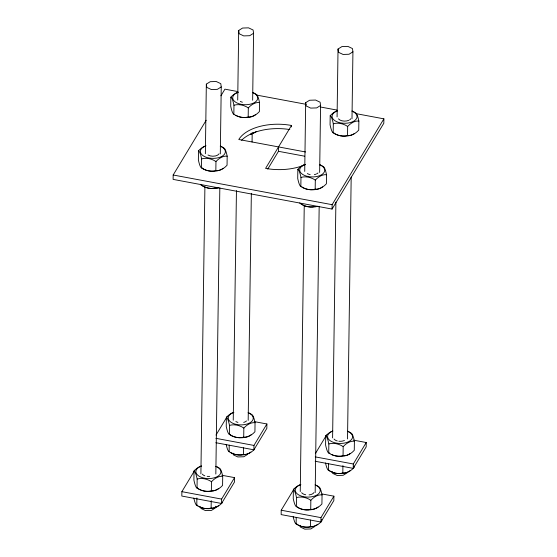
<?xml version="1.0" encoding="UTF-8"?>
<svg xmlns="http://www.w3.org/2000/svg" width="557" height="557" viewBox="0 0 557 557"><rect width="100%" height="100%" fill="white"/><g stroke="black" fill="none" stroke-linecap="round" stroke-linejoin="round"><path stroke-width="0.84" d="M206.194 120.242L173.178 175.002L173.116 179.389L332.069 209.07L383.822 123.229L383.884 118.843L355.679 113.572M194.818 470.205L181.874 491.664L181.819 496.05L221.554 503.472L234.49 482.014L234.553 477.627L221.867 475.26M201.537 465.965A15.742 9.761 -58.5 0 0 194.031 470.992L193.899 480.057A15.742 2.841 84 0 0 197.032 488.106A15.742 12.602 31.1 0 0 211.368 490.78A15.742 9.761 -58.5 0 0 222.584 485.419L222.709 476.346A15.742 2.841 84 0 0 219.583 468.305A15.742 12.602 31.1 0 0 215.754 466.306M206.006 145.795A15.742 9.761 -58.5 0 0 198.501 150.822L198.376 159.887A15.742 2.841 84 0 0 201.502 167.929A15.742 12.602 31.1 0 0 215.838 170.609A15.742 9.761 -58.5 0 0 227.054 165.241L227.179 156.176A15.742 2.841 84 0 0 224.053 148.127A15.742 12.602 31.1 0 0 220.231 146.129M222.34 502.686A15.742 9.761 -58.5 0 1 211.124 508.054A15.742 12.602 31.1 0 1 196.788 505.373L196.893 497.958M197.032 488.106L197.157 479.041A15.742 2.841 84 0 0 194.031 470.992M201.502 167.929L201.627 158.863A15.742 2.841 84 0 0 198.501 150.822M200.896 473.868L204.906 186.79M205.366 153.732L206.334 84.135L210.233 81.698L216.213 81.503L220.774 83.661L221.24 86.913L220.3 153.899M211.124 508.054L211.228 500.639M211.368 490.78L211.493 481.714A15.742 9.761 -58.5 0 1 222.709 476.346M215.838 170.609L215.963 161.544A15.742 9.761 -58.5 0 1 227.179 156.176M215.385 506.229L215.357 507.97L211.465 510.407L205.484 510.602L200.924 508.437L200.694 506.814M215.831 474.042L219.827 187.827M221.554 503.472L221.616 499.086L234.553 477.627M233.884 412.319A15.742 9.761 -58.5 0 0 226.372 417.346L226.246 426.411A15.742 2.841 84 0 0 229.373 434.453A15.742 12.602 31.1 0 0 243.715 437.134A15.742 9.761 -58.5 0 0 254.925 431.766L255.05 422.7A15.742 2.841 84 0 0 251.924 414.652A15.742 12.602 31.1 0 0 248.102 412.653M238.354 92.142A15.742 9.761 -58.5 0 0 230.842 97.169L230.716 106.234A15.742 2.841 84 0 0 233.843 114.282A15.742 12.602 31.1 0 0 248.185 116.956A15.742 9.761 -58.5 0 0 259.395 111.588L259.52 102.523A15.742 2.841 84 0 0 256.394 94.481A15.742 12.602 31.1 0 0 252.572 92.476M254.688 449.033A15.742 9.761 -58.5 0 1 243.472 454.401A15.742 12.602 31.1 0 1 229.136 451.727L229.226 445.134M229.373 434.453L229.498 425.388A15.742 2.841 84 0 0 226.372 417.346M233.843 114.282L233.968 105.217A15.742 2.841 84 0 0 230.842 97.169M233.244 420.215L236.447 190.55M237.714 100.079L238.681 30.482L242.58 28.045L248.561 27.85L253.115 30.015L253.581 33.267L252.648 100.253M243.472 454.401L243.562 447.807M243.715 437.134L243.841 428.068A15.742 9.761 -58.5 0 1 255.05 422.7M248.185 116.956L248.311 107.891A15.742 9.761 -58.5 0 1 259.52 102.523M248.178 420.389L251.346 193.335M252.063 142.007L252.203 132.441M215.851 442.718L253.901 449.819L253.957 445.433L266.9 423.974L254.215 421.607M266.9 423.974L266.838 428.361L253.901 449.819M267.764 169.07L278.472 151.309L278.528 146.923M294.159 488.754L281.222 510.219L281.16 514.605L320.902 522.02L333.838 500.562L333.901 496.176L322.057 493.968M291.45 126.919L291.471 125.464A41.796 22.705 0.8 0 0 238.793 139.501L305.584 151.97M300.884 484.52A15.742 9.761 -58.5 0 0 293.372 489.547L293.247 498.612A15.742 2.841 84 0 0 296.373 506.654A15.742 12.602 31.1 0 0 310.715 509.335A15.742 9.761 -58.5 0 0 321.925 503.967L322.05 494.901A15.742 2.841 84 0 0 318.924 486.853A15.742 12.602 31.1 0 0 315.102 484.855M305.354 164.343A15.742 9.761 -58.5 0 0 297.842 169.37L297.717 178.435A15.742 2.841 84 0 0 300.843 186.477A15.742 12.602 31.1 0 0 315.185 189.157A15.742 9.761 -58.5 0 0 326.395 183.789L326.52 174.724A15.742 2.841 84 0 0 323.394 166.682A15.742 12.602 31.1 0 0 319.572 164.677M321.709 519.584L321.681 521.234A15.742 9.761 -58.5 0 1 310.472 526.602A15.742 12.602 31.1 0 1 296.129 523.921L296.227 517.335M296.373 506.654L296.498 497.589A15.742 2.841 84 0 0 293.372 489.547M300.843 186.477L300.968 177.411A15.742 2.841 84 0 0 297.842 169.37M300.251 491.546L304.247 205.338M304.721 171.41L305.682 102.683L309.581 100.246L315.561 100.051L320.115 102.21L320.581 105.468L319.648 172.454M310.472 526.602L310.562 520.008M310.715 509.335L310.841 500.27A15.742 9.761 -58.5 0 1 322.05 494.901M315.185 189.157L315.311 180.092A15.742 9.761 -58.5 0 1 326.52 174.724M315.178 492.59L319.175 206.375M320.902 522.02L320.957 517.634L333.901 496.176M332.487 431.111A15.742 9.761 -58.5 0 0 325.72 435.894L325.594 444.959A15.742 2.841 84 0 0 328.721 453.001A15.742 12.602 31.1 0 0 343.056 455.682A15.742 9.761 -58.5 0 0 354.273 450.314L354.398 441.248A15.742 2.841 84 0 0 351.272 433.207A15.742 12.602 31.1 0 0 347.45 431.202M336.957 110.94A15.742 9.761 -58.5 0 0 330.19 115.717L330.064 124.782A15.742 2.841 84 0 0 333.19 132.831A15.742 12.602 31.1 0 0 347.526 135.504A15.742 9.761 -58.5 0 0 358.743 130.136L358.868 121.071A15.742 2.841 84 0 0 355.742 113.029A15.742 12.602 31.1 0 0 351.92 111.024M332.069 209.07L332.132 204.684L383.884 118.843M354.05 465.937L354.029 467.581A15.742 9.761 -58.5 0 1 342.82 472.949A15.742 12.602 31.1 0 1 328.477 470.275L328.567 463.682M328.721 453.001L328.846 443.936A15.742 2.841 84 0 0 325.72 435.894M333.19 132.831L333.316 123.765A15.742 2.841 84 0 0 330.19 115.717M332.599 437.899L335.892 202.142M337.082 116.886L338.029 49.03L341.928 46.593L347.902 46.398L352.463 48.563L352.929 51.815L351.996 118.801M342.82 472.949L342.924 465.534M343.056 455.682L343.182 446.617A15.742 9.761 -58.5 0 1 354.398 441.248M347.526 135.504L347.659 126.439A15.742 9.761 -58.5 0 1 358.868 121.071M347.526 438.937L351.182 177.084M315.199 461.266L353.242 468.374L353.305 463.988L366.241 442.523L353.563 440.155M366.241 442.523L366.179 446.909L353.242 468.374M220.913 95.818L224.931 89.162L237.748 91.557M291.471 125.464L265.592 168.381A41.796 22.705 0.8 0 0 304.971 164.761M216.005 435.059L227.159 416.559M315.353 453.607L326.506 435.108M253.581 33.267L249.689 35.704L243.708 35.899L239.148 33.733L238.681 30.482M221.24 86.913L217.341 89.357L211.361 89.552L206.807 87.386L206.334 84.135M352.929 51.815L349.03 54.252L343.049 54.447L338.496 52.281L338.029 49.03M320.581 105.468L316.689 107.905L310.709 108.1L306.148 105.934L305.682 102.683M247.705 454.317L243.806 456.754L237.825 456.949L233.272 454.791L233.035 453.161M347.053 472.865L343.154 475.302L337.173 475.497L332.613 473.339L332.383 471.709M314.705 526.518L310.806 528.955L304.825 529.15L300.272 526.985L300.035 525.362M256.547 95.066L306.113 104.319M320.644 107.035L336.881 110.063M278.472 151.309L304.679 156.204M173.178 175.002L332.132 204.684M215.914 438.331L253.957 445.433M315.255 456.879L353.305 463.988M181.874 491.664L221.616 499.086M281.222 510.219L320.957 517.634M241.585 140.267A41.796 22.705 0.8 0 1 289.807 129.565M299.75 202.88A15.742 2.841 84 0 0 300.606 203.751A15.742 12.602 31.1 0 0 314.942 206.424A15.742 9.761 -58.5 0 0 317.929 206.271M317.455 206.403A12.505 6.788 0.8 0 1 301.79 204.266M296.129 523.921A15.742 2.841 84 0 1 293.163 516.618M317.796 524.269A12.505 6.788 0.8 0 1 296.178 523.434M319.892 164.851A12.505 6.788 0.8 0 1 321.285 174.898A12.505 6.788 0.8 0 1 302.771 174.501A12.505 6.788 0.8 0 1 304.964 164.531M300.968 177.411A15.742 12.602 31.1 0 1 315.311 180.092M317.963 172.955A6.531 3.544 0.8 0 1 316.564 173.916M315.903 174.188A6.531 3.544 0.8 0 1 314.357 174.606M310.172 174.585A6.531 3.544 0.8 0 1 307.339 173.561M322.51 186.825A12.505 6.788 0.8 0 1 302.026 186.999M315.422 485.029A12.505 6.788 0.8 0 1 316.815 495.076A12.505 6.788 0.8 0 1 298.301 494.672A12.505 6.788 0.8 0 1 300.495 484.708M296.498 497.589A15.742 12.602 31.1 0 1 310.841 500.27M313.932 492.569A6.531 3.544 0.8 0 1 309.079 494.894M305.702 494.762A6.531 3.544 0.8 0 1 301.664 492.673M318.04 507.002A12.505 6.788 0.8 0 1 296.937 506.675M328.477 470.275A15.742 2.841 84 0 1 325.504 462.964M350.144 470.623A12.505 6.788 0.8 0 1 328.519 469.788M352.24 111.205A12.505 6.788 0.8 0 1 353.632 121.252A12.505 6.788 0.8 0 1 335.119 120.848A12.505 6.788 0.8 0 1 337.312 110.878M333.316 123.765A15.742 12.602 31.1 0 1 347.659 126.439M350.75 118.745A6.531 3.544 0.8 0 1 349.678 119.825M348.905 120.263A6.531 3.544 0.8 0 1 338.482 118.843M354.336 133.576A12.505 6.788 0.8 0 1 333.754 132.851M347.763 431.376A12.505 6.788 0.8 0 1 349.155 441.423A12.505 6.788 0.8 0 1 330.642 441.026A12.505 6.788 0.8 0 1 332.842 431.055M328.846 443.936A15.742 12.602 31.1 0 1 343.182 446.617M344.435 440.441A6.531 3.544 0.8 0 1 338.858 441.235M337.27 440.935A6.531 3.544 0.8 0 1 334.012 439.02M350.388 453.349A12.505 6.788 0.8 0 1 331.387 454.435M329.904 453.523A12.505 6.788 0.8 0 1 328.762 452.514M200.402 184.325A15.742 2.841 84 0 0 201.258 185.203A15.742 12.602 31.1 0 0 215.601 187.876A15.742 9.761 -58.5 0 0 218.581 187.723M218.114 187.848A12.505 6.788 0.8 0 1 201.822 185.216M196.788 505.373A15.742 2.841 84 0 1 193.815 498.069M218.455 505.721A12.505 6.788 0.8 0 1 199.455 506.807M197.972 505.895A12.505 6.788 0.8 0 1 196.83 504.886M220.544 146.303A12.505 6.788 0.8 0 1 221.937 156.35A12.505 6.788 0.8 0 1 203.423 155.946A12.505 6.788 0.8 0 1 205.624 145.983M201.627 158.863A15.742 12.602 31.1 0 1 215.963 161.544M219.061 153.843A6.531 3.544 0.8 0 1 207.998 155.006M223.169 168.277A12.505 6.788 0.8 0 1 201.543 167.441M216.074 466.481A12.505 6.788 0.8 0 1 217.467 476.527A12.505 6.788 0.8 0 1 198.953 476.124A12.505 6.788 0.8 0 1 201.147 466.153M197.157 479.041A15.742 12.602 31.1 0 1 211.493 481.714M209.731 476.346A6.531 3.544 0.8 0 1 207.169 476.332M204.823 475.796A6.531 3.544 0.8 0 1 202.316 474.118M218.699 488.454A12.505 6.788 0.8 0 1 197.074 487.619M256.136 131.584A15.742 9.761 -58.5 0 1 250.928 134.07M254.751 132.294A12.505 6.788 0.8 0 1 250.462 134.202M229.136 451.727A15.742 2.841 84 0 1 226.163 444.416M250.803 452.075A12.505 6.788 0.8 0 1 246.786 454.143M245.985 454.373A12.505 6.788 0.8 0 1 233.501 453.892M232.638 453.551A12.505 6.788 0.8 0 1 231.023 452.716M252.892 92.657A12.505 6.788 0.8 0 1 254.284 102.697A12.505 6.788 0.8 0 1 235.771 102.3A12.505 6.788 0.8 0 1 237.964 92.33M233.968 105.217A15.742 12.602 31.1 0 1 248.311 107.891M242.392 102.21A6.531 3.544 0.8 0 1 240.339 101.36M255.51 114.624A12.505 6.788 0.8 0 1 235.736 115.271M248.422 412.828A12.505 6.788 0.8 0 1 249.815 422.874A12.505 6.788 0.8 0 1 231.301 422.471A12.505 6.788 0.8 0 1 233.494 412.507M229.498 425.388A15.742 12.602 31.1 0 1 243.841 428.068M246.493 420.925A6.531 3.544 0.8 0 1 243.688 422.401M237.923 422.387A6.531 3.544 0.8 0 1 235.869 421.531M251.04 434.801A12.505 6.788 0.8 0 1 229.414 433.966"/></g></svg>
